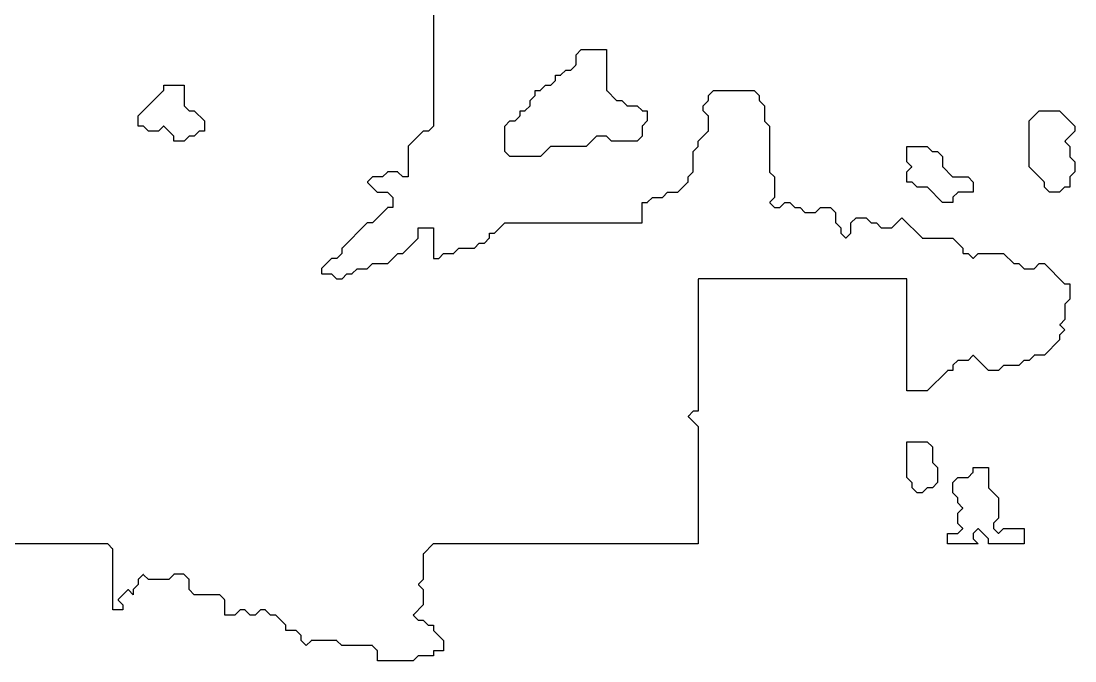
# Model space of a CAD drawing. Header units: metres. Extents: x 0 to 799, y 1 to 1100.
# Drawn here: x 450 to 657, y 702 to 827.6 of the extents above; entities that cross this region are included whole.
import ezdxf

# ---------------------------------------------------------------- set-up
doc = ezdxf.new("R2010")
doc.units = ezdxf.units.M
doc.layers.add('forest', color=7, linetype='Continuous')
doc.layers.add('forestfragmentation', color=7, linetype='Continuous')

msp = doc.modelspace()

# ---------------------------------------------------------------- linework, layer by layer
at = {"layer": 'forest', "color": 194}
for points in [[(531, 829.9), (531, 807), (531, 807), (531, 807), (530, 806), (530, 806), (530, 806), (529.04, 806), (529.03, 806), (529.02, 806), (529.01, 806), (529, 805.99), (528.99, 805.99), (528.99, 805.98), (528.98, 805.98), (528.97, 805.97), (526.03, 803.03), (526.02, 803.02), (526.02, 803.01), (526.01, 803.01), (526.01, 803), (526, 802.99), (526, 802.98), (526, 802.97), (526, 802.96), (526, 797), (526, 797), (526, 797), (525, 797), (525, 797), (525, 797), (524.03, 797.97), (524.02, 797.98), (524.01, 797.98), (524.01, 797.99), (524, 797.99), (523.99, 798), (523.98, 798), (523.97, 798), (523.96, 798), (522.04, 798), (522.03, 798), (522.02, 798), (522.01, 798), (522, 797.99), (521.99, 797.99), (521.99, 797.98), (521.98, 797.98), (521.97, 797.97), (521, 797), (521, 797), (521, 797), (519.04, 797), (519.03, 797), (519.02, 797), (519.01, 797), (519, 796.99), (518.99, 796.99), (518.99, 796.98), (518.98, 796.98), (518.97, 796.97), (518.07, 796.07), (518.06, 796.06), (518.06, 796.06), (518.05, 796.05), (518.05, 796.04), (518.05, 796.03), (518.04, 796.02), (518.04, 796.01), (518.04, 796), (518.04, 795.99), (518.04, 795.98), (518.05, 795.97), (518.05, 795.96), (518.05, 795.95), (518.06, 795.94), (518.06, 795.94), (518.07, 795.93), (519.97, 794.03), (519.98, 794.02), (519.99, 794.02), (519.99, 794.01), (520, 794.01), (520.01, 794), (520.02, 794), (520.03, 794), (520.04, 794), (522, 794), (522, 794), (522, 794), (523, 793), (523, 793), (523, 793), (523, 791), (523, 791), (523, 791), (522.04, 791), (522.03, 791), (522.02, 791), (522.01, 791), (522, 790.99), (521.99, 790.99), (521.99, 790.98), (521.98, 790.98), (521.97, 790.97), (519, 788), (519, 788), (519, 788), (518.04, 788), (518.03, 788), (518.02, 788), (518.01, 788), (518, 787.99), (517.99, 787.99), (517.99, 787.98), (517.98, 787.98), (517.97, 787.97), (513.03, 783.03), (513.02, 783.02), (513.02, 783.01), (513.01, 783.01), (513.01, 783), (513, 782.99), (513, 782.98), (513, 782.97), (513, 782.96), (513, 782), (513, 782), (513, 782), (512, 781), (512, 781), (512, 781), (511.04, 781), (511.03, 781), (511.02, 781), (511.01, 781), (511, 780.99), (510.99, 780.99), (510.99, 780.98), (510.98, 780.98), (510.97, 780.97), (509.03, 779.03), (509.02, 779.02), (509.02, 779.01), (509.01, 779.01), (509.01, 779), (509, 778.99), (509, 778.98), (509, 778.97), (509, 778.96), (509, 778.1), (509, 778.09), (509, 778.08), (509, 778.07), (509.01, 778.06), (509.01, 778.05), (509.02, 778.04), (509.02, 778.04), (509.03, 778.03), (509.04, 778.02), (509.04, 778.02), (509.05, 778.01), (509.06, 778.01), (509.07, 778), (509.08, 778), (509.09, 778), (509.1, 778), (511, 778), (511, 778), (511, 778), (511.97, 777.03), (511.98, 777.02), (511.99, 777.02), (511.99, 777.01), (512, 777.01), (512.01, 777), (512.02, 777), (512.03, 777), (512.04, 777), (512.96, 777), (512.97, 777), (512.98, 777), (512.99, 777), (513, 777.01), (513.01, 777.01), (513.01, 777.02), (513.02, 777.02), (513.03, 777.03), (514, 778), (514, 778), (514, 778), (514.96, 778), (514.97, 778), (514.98, 778), (514.99, 778), (515, 778.01), (515.01, 778.01), (515.01, 778.02), (515.02, 778.02), (515.03, 778.03), (516, 779), (516, 779), (516, 779), (517.96, 779), (517.97, 779), (517.98, 779), (517.99, 779), (518, 779.01), (518.01, 779.01), (518.01, 779.02), (518.02, 779.02), (518.03, 779.03), (519, 780), (519, 780), (519, 780), (521.96, 780), (521.97, 780), (521.98, 780), (521.99, 780), (522, 780.01), (522.01, 780.01), (522.01, 780.02), (522.02, 780.02), (522.03, 780.03), (524, 782), (524, 782), (524, 782), (524.96, 782), (524.97, 782), (524.98, 782), (524.99, 782), (525, 782.01), (525.01, 782.01), (525.01, 782.02), (525.02, 782.02), (525.03, 782.03), (527.97, 784.97), (527.98, 784.98), (527.98, 784.99), (527.99, 784.99), (527.99, 785), (528, 785.01), (528, 785.02), (528, 785.03), (528, 785.04), (528, 787), (528, 787), (528, 787), (531, 787), (531, 787), (531, 787), (531, 781.1), (531, 781.09), (531, 781.08), (531, 781.07), (531.01, 781.06), (531.01, 781.05), (531.02, 781.04), (531.02, 781.04), (531.03, 781.03), (531.04, 781.02), (531.04, 781.02), (531.05, 781.01), (531.06, 781.01), (531.07, 781), (531.08, 781), (531.09, 781), (531.1, 781), (531.96, 781), (531.97, 781), (531.98, 781), (531.99, 781), (532, 781.01), (532.01, 781.01), (532.01, 781.02), (532.02, 781.02), (532.03, 781.03), (533, 782), (533, 782), (533, 782), (534.96, 782), (534.97, 782), (534.98, 782), (534.99, 782), (535, 782.01), (535.01, 782.01), (535.01, 782.02), (535.02, 782.02), (535.03, 782.03), (536, 783), (536, 783), (536, 783), (538.96, 783), (538.97, 783), (538.98, 783), (538.99, 783), (539, 783.01), (539.01, 783.01), (539.01, 783.02), (539.02, 783.02), (539.03, 783.03), (540, 784), (540, 784), (540, 784), (540.96, 784), (540.97, 784), (540.98, 784), (540.99, 784), (541, 784.01), (541.01, 784.01), (541.01, 784.02), (541.02, 784.02), (541.03, 784.03), (541.97, 784.97), (541.98, 784.98), (541.98, 784.99), (541.99, 784.99), (541.99, 785), (542, 785.01), (542, 785.02), (542, 785.03), (542, 785.04), (542, 786), (542, 786), (542, 786), (542.96, 786), (542.97, 786), (542.98, 786), (542.99, 786), (543, 786.01), (543.01, 786.01), (543.01, 786.02), (543.02, 786.02), (543.03, 786.03), (545, 788), (545, 788), (545, 788), (571.9, 788), (571.91, 788), (571.92, 788), (571.93, 788), (571.94, 788.01), (571.95, 788.01), (571.96, 788.02), (571.96, 788.02), (571.97, 788.03), (571.98, 788.04), (571.98, 788.04), (571.99, 788.05), (571.99, 788.06), (572, 788.07), (572, 788.08), (572, 788.09), (572, 788.1), (572, 792), (572, 792), (572, 792), (572.96, 792), (572.97, 792), (572.98, 792), (572.99, 792), (573, 792.01), (573.01, 792.01), (573.01, 792.02), (573.02, 792.02), (573.03, 792.03), (574, 793), (574, 793), (574, 793), (575.96, 793), (575.97, 793), (575.98, 793), (575.99, 793), (576, 793.01), (576.01, 793.01), (576.01, 793.02), (576.02, 793.02), (576.03, 793.03), (577, 794), (577, 794), (577, 794), (578.96, 794), (578.97, 794), (578.98, 794), (578.99, 794), (579, 794.01), (579.01, 794.01), (579.01, 794.02), (579.02, 794.02), (579.03, 794.03), (580.97, 795.97), (580.98, 795.98), (580.98, 795.99), (580.99, 795.99), (580.99, 796), (581, 796.01), (581, 796.02), (581, 796.03), (581, 796.04), (581, 797), (581, 797), (581, 797), (581.97, 797.97), (581.98, 797.98), (581.98, 797.99), (581.99, 797.99), (581.99, 798), (582, 798.01), (582, 798.02), (582, 798.03), (582, 798.04), (582, 802), (582, 802), (582, 802), (582.97, 802.97), (582.98, 802.98), (582.98, 802.99), (582.99, 802.99), (582.99, 803), (583, 803.01), (583, 803.02), (583, 803.03), (583, 803.04), (583, 804), (583, 804), (583, 804), (584.97, 805.97), (584.98, 805.98), (584.98, 805.99), (584.99, 805.99), (584.99, 806), (585, 806.01), (585, 806.02), (585, 806.03), (585, 806.04), (585, 808.96), (585, 808.97), (585, 808.98), (585, 808.99), (584.99, 809), (584.99, 809.01), (584.98, 809.01), (584.98, 809.02), (584.97, 809.03), (584, 810), (584, 810), (584, 810), (584, 811), (584, 811), (584, 811), (584.97, 811.97), (584.98, 811.98), (584.98, 811.99), (584.99, 811.99), (584.99, 812), (585, 812.01), (585, 812.02), (585, 812.03), (585, 812.04), (585, 813), (585, 813), (585, 813), (586, 814), (586, 814), (586, 814), (594, 814), (594, 814), (594, 814), (595, 813), (595, 813), (595, 813), (595, 812.04), (595, 812.03), (595, 812.02), (595, 812.01), (595.01, 812), (595.01, 811.99), (595.02, 811.99), (595.02, 811.98), (595.03, 811.97), (596, 811), (596, 811), (596, 811), (596, 808.04), (596, 808.03), (596, 808.02), (596, 808.01), (596.01, 808), (596.01, 807.99), (596.02, 807.99), (596.02, 807.98), (596.03, 807.97), (597, 807), (597, 807), (597, 807), (597, 798.04), (597, 798.03), (597, 798.02), (597, 798.01), (597.01, 798), (597.01, 797.99), (597.02, 797.99), (597.02, 797.98), (597.03, 797.97), (598, 797), (598, 797), (598, 797), (598, 793), (598, 793), (598, 793), (597.07, 792.07), (597.06, 792.06), (597.06, 792.06), (597.05, 792.05), (597.05, 792.04), (597.05, 792.03), (597.04, 792.02), (597.04, 792.01), (597.04, 792), (597.04, 791.99), (597.04, 791.98), (597.05, 791.97), (597.05, 791.96), (597.05, 791.95), (597.06, 791.94), (597.06, 791.94), (597.07, 791.93), (597.97, 791.03), (597.98, 791.02), (597.99, 791.02), (597.99, 791.01), (598, 791.01), (598.01, 791), (598.02, 791), (598.03, 791), (598.04, 791), (598.96, 791), (598.97, 791), (598.98, 791), (598.99, 791), (599, 791.01), (599.01, 791.01), (599.01, 791.02), (599.02, 791.02), (599.03, 791.03), (600, 792), (600, 792), (600, 792), (601, 792), (601, 792), (601, 792), (601.97, 791.03), (601.98, 791.02), (601.99, 791.02), (601.99, 791.01), (602, 791.01), (602.01, 791), (602.02, 791), (602.03, 791), (602.04, 791), (603, 791), (603, 791), (603, 791), (603.97, 790.03), (603.98, 790.02), (603.99, 790.02), (603.99, 790.01), (604, 790.01), (604.01, 790), (604.02, 790), (604.03, 790), (604.04, 790), (605.96, 790), (605.97, 790), (605.98, 790), (605.99, 790), (606, 790.01), (606.01, 790.01), (606.01, 790.02), (606.02, 790.02), (606.03, 790.03), (607, 791), (607, 791), (607, 791), (609, 791), (609, 791), (609, 791), (610, 790), (610, 790), (610, 790), (610, 788.04), (610, 788.03), (610, 788.02), (610, 788.01), (610.01, 788), (610.01, 787.99), (610.02, 787.99), (610.02, 787.98), (610.03, 787.97), (611, 787), (611, 787), (611, 787), (611, 786.04), (611, 786.03), (611, 786.02), (611, 786.01), (611.01, 786), (611.01, 785.99), (611.02, 785.99), (611.02, 785.98), (611.03, 785.97), (611.93, 785.07), (611.94, 785.06), (611.94, 785.06), (611.95, 785.05), (611.96, 785.05), (611.97, 785.05), (611.98, 785.04), (611.99, 785.04), (612, 785.04), (612.01, 785.04), (612.02, 785.04), (612.03, 785.05), (612.04, 785.05), (612.05, 785.05), (612.06, 785.06), (612.06, 785.06), (612.07, 785.07), (612.97, 785.97), (612.98, 785.98), (612.98, 785.99), (612.99, 785.99), (612.99, 786), (613, 786.01), (613, 786.02), (613, 786.03), (613, 786.04), (613, 788), (613, 788), (613, 788), (614, 789), (614, 789), (614, 789), (616, 789), (616, 789), (616, 789), (616.97, 788.03), (616.98, 788.02), (616.99, 788.02), (616.99, 788.01), (617, 788.01), (617.01, 788), (617.02, 788), (617.03, 788), (617.04, 788), (618, 788), (618, 788), (618, 788), (618.97, 787.03), (618.98, 787.02), (618.99, 787.02), (618.99, 787.01), (619, 787.01), (619.01, 787), (619.02, 787), (619.03, 787), (619.04, 787), (620.96, 787), (620.97, 787), (620.98, 787), (620.99, 787), (621, 787.01), (621.01, 787.01), (621.01, 787.02), (621.02, 787.02), (621.03, 787.03), (623, 789), (623, 789), (623, 789), (626.97, 785.03), (626.98, 785.02), (626.99, 785.02), (626.99, 785.01), (627, 785.01), (627.01, 785), (627.02, 785), (627.03, 785), (627.04, 785), (633, 785), (633, 785), (633, 785), (635, 783), (635, 783), (635, 783), (635, 782.1), (635, 782.09), (635, 782.08), (635, 782.07), (635.01, 782.06), (635.01, 782.05), (635.02, 782.04), (635.02, 782.04), (635.03, 782.03), (635.04, 782.02), (635.04, 782.02), (635.05, 782.01), (635.06, 782.01), (635.07, 782), (635.08, 782), (635.09, 782), (635.1, 782), (636, 782), (636, 782), (636, 782), (636.93, 781.07), (636.94, 781.06), (636.94, 781.06), (636.95, 781.05), (636.96, 781.05), (636.97, 781.05), (636.98, 781.04), (636.99, 781.04), (637, 781.04), (637.01, 781.04), (637.02, 781.04), (637.03, 781.05), (637.04, 781.05), (637.05, 781.05), (637.06, 781.06), (637.06, 781.06), (637.07, 781.07), (638, 782), (638, 782), (638, 782), (643, 782), (643, 782), (643, 782), (644.97, 780.03), (644.98, 780.02), (644.99, 780.02), (644.99, 780.01), (645, 780.01), (645.01, 780), (645.02, 780), (645.03, 780), (645.04, 780), (646, 780), (646, 780), (646, 780), (646.97, 779.03), (646.98, 779.02), (646.99, 779.02), (646.99, 779.01), (647, 779.01), (647.01, 779), (647.02, 779), (647.03, 779), (647.04, 779), (648.96, 779), (648.97, 779), (648.98, 779), (648.99, 779), (649, 779.01), (649.01, 779.01), (649.01, 779.02), (649.02, 779.02), (649.03, 779.03), (650, 780), (650, 780), (650, 780), (651, 780), (651, 780), (651, 780), (654.97, 776.03), (654.98, 776.02), (654.99, 776.02), (654.99, 776.01), (655, 776.01), (655.01, 776), (655.02, 776), (655.03, 776), (655.04, 776), (656, 776), (656, 776), (656, 776), (656, 773), (656, 773), (656, 773), (655.03, 772.03), (655.02, 772.02), (655.02, 772.01), (655.01, 772.01), (655.01, 772), (655, 771.99), (655, 771.98), (655, 771.97), (655, 771.96), (655, 769), (655, 769), (655, 769), (654.07, 768.07), (654.06, 768.06), (654.06, 768.06), (654.05, 768.05), (654.05, 768.04), (654.05, 768.03), (654.04, 768.02), (654.04, 768.01), (654.04, 768), (654.04, 767.99), (654.04, 767.98), (654.05, 767.97), (654.05, 767.96), (654.05, 767.95), (654.06, 767.94), (654.06, 767.94), (654.07, 767.93), (655, 767), (655, 767), (655, 767), (654.03, 766.03), (654.02, 766.02), (654.02, 766.01), (654.01, 766.01), (654.01, 766), (654, 765.99), (654, 765.98), (654, 765.97), (654, 765.96), (654, 765), (654, 765), (654, 765), (651, 762), (651, 762), (651, 762), (649.04, 762), (649.03, 762), (649.02, 762), (649.01, 762), (649, 761.99), (648.99, 761.99), (648.99, 761.98), (648.98, 761.98), (648.97, 761.97), (648, 761), (648, 761), (648, 761), (647.04, 761), (647.03, 761), (647.02, 761), (647.01, 761), (647, 760.99), (646.99, 760.99), (646.99, 760.98), (646.98, 760.98), (646.97, 760.97), (646, 760), (646, 760), (646, 760), (643.04, 760), (643.03, 760), (643.02, 760), (643.01, 760), (643, 759.99), (642.99, 759.99), (642.99, 759.98), (642.98, 759.98), (642.97, 759.97), (642, 759), (642, 759), (642, 759), (640, 759), (640, 759), (640, 759), (637.07, 761.93), (637.06, 761.94), (637.06, 761.94), (637.05, 761.95), (637.04, 761.95), (637.03, 761.95), (637.02, 761.96), (637.01, 761.96), (637, 761.96), (636.99, 761.96), (636.98, 761.96), (636.97, 761.95), (636.96, 761.95), (636.95, 761.95), (636.94, 761.94), (636.94, 761.94), (636.93, 761.93), (636, 761), (636, 761), (636, 761), (634.04, 761), (634.03, 761), (634.02, 761), (634.01, 761), (634, 760.99), (633.99, 760.99), (633.99, 760.98), (633.98, 760.98), (633.97, 760.97), (633.03, 760.03), (633.02, 760.02), (633.02, 760.01), (633.01, 760.01), (633.01, 760), (633, 759.99), (633, 759.98), (633, 759.97), (633, 759.96), (633, 759), (633, 759), (633, 759), (632.04, 759), (632.03, 759), (632.02, 759), (632.01, 759), (632, 758.99), (631.99, 758.99), (631.99, 758.98), (631.98, 758.98), (631.97, 758.97), (628, 755), (628, 755), (628, 755), (624, 755), (624, 755), (624, 755), (624, 776.9), (624, 776.91), (624, 776.92), (624, 776.93), (623.99, 776.94), (623.99, 776.95), (623.98, 776.96), (623.98, 776.96), (623.97, 776.97), (623.96, 776.98), (623.96, 776.98), (623.95, 776.99), (623.94, 776.99), (623.93, 777), (623.92, 777), (623.91, 777), (623.9, 777), (583.1, 777), (583.09, 777), (583.08, 777), (583.07, 777), (583.06, 776.99), (583.05, 776.99), (583.04, 776.98), (583.04, 776.98), (583.03, 776.97), (583.02, 776.96), (583.02, 776.96), (583.01, 776.95), (583.01, 776.94), (583, 776.93), (583, 776.92), (583, 776.91), (583, 776.9), (583, 751), (583, 751), (583, 751), (582.04, 751), (582.03, 751), (582.02, 751), (582.01, 751), (582, 750.99), (581.99, 750.99), (581.99, 750.98), (581.98, 750.98), (581.97, 750.97), (581.07, 750.07), (581.06, 750.06), (581.06, 750.06), (581.05, 750.05), (581.05, 750.04), (581.05, 750.03), (581.04, 750.02), (581.04, 750.01), (581.04, 750), (581.04, 749.99), (581.04, 749.98), (581.05, 749.97), (581.05, 749.96), (581.05, 749.95), (581.06, 749.94), (581.06, 749.94), (581.07, 749.93), (583, 748), (583, 748), (583, 748), (583, 725), (583, 725), (583, 725), (531.04, 725), (531.03, 725), (531.02, 725), (531.01, 725), (531, 724.99), (530.99, 724.99), (530.99, 724.98), (530.98, 724.98), (530.97, 724.97), (529.03, 723.03), (529.02, 723.02), (529.02, 723.01), (529.01, 723.01), (529.01, 723), (529, 722.99), (529, 722.98), (529, 722.97), (529, 722.96), (529, 718), (529, 718), (529, 718), (528.07, 717.07), (528.06, 717.06), (528.06, 717.06), (528.05, 717.05), (528.05, 717.04), (528.05, 717.03), (528.04, 717.02), (528.04, 717.01), (528.04, 717), (528.04, 716.99), (528.04, 716.98), (528.05, 716.97), (528.05, 716.96), (528.05, 716.95), (528.06, 716.94), (528.06, 716.94), (528.07, 716.93), (529, 716), (529, 716), (529, 716), (529, 713), (529, 713), (529, 713), (527.07, 711.07), (527.06, 711.06), (527.06, 711.06), (527.05, 711.05), (527.05, 711.04), (527.05, 711.03), (527.04, 711.02), (527.04, 711.01), (527.04, 711), (527.04, 710.99), (527.04, 710.98), (527.05, 710.97), (527.05, 710.96), (527.05, 710.95), (527.06, 710.94), (527.06, 710.94), (527.07, 710.93), (527.97, 710.03), (527.98, 710.02), (527.99, 710.02), (527.99, 710.01), (528, 710.01), (528.01, 710), (528.02, 710), (528.03, 710), (528.04, 710), (529, 710), (529, 710), (529, 710), (529.97, 709.03), (529.98, 709.02), (529.99, 709.02), (529.99, 709.01), (530, 709.01), (530.01, 709), (530.02, 709), (530.03, 709), (530.04, 709), (531, 709), (531, 709), (531, 709), (531, 708.04), (531, 708.03), (531, 708.02), (531, 708.01), (531.01, 708), (531.01, 707.99), (531.02, 707.99), (531.02, 707.98), (531.03, 707.97), (533, 706), (533, 706), (533, 706), (533, 704), (533, 704), (533, 704), (531.1, 704), (531.09, 704), (531.08, 704), (531.07, 704), (531.06, 703.99), (531.05, 703.99), (531.04, 703.98), (531.04, 703.98), (531.03, 703.97), (531.02, 703.96), (531.02, 703.96), (531.01, 703.95), (531.01, 703.94), (531, 703.93), (531, 703.92), (531, 703.91), (531, 703.9), (531, 703), (531, 703), (531, 703), (528.04, 703), (528.03, 703), (528.02, 703), (528.01, 703), (528, 702.99), (527.99, 702.99), (527.99, 702.98), (527.98, 702.98), (527.97, 702.97), (527, 702), (527, 702), (527, 702), (520, 702), (520, 702), (520, 702), (520, 703.96), (520, 703.97), (520, 703.98), (520, 703.99), (519.99, 704), (519.99, 704.01), (519.98, 704.01), (519.98, 704.02), (519.97, 704.03), (519.03, 704.97), (519.02, 704.98), (519.01, 704.98), (519.01, 704.99), (519, 704.99), (518.99, 705), (518.98, 705), (518.97, 705), (518.96, 705), (513, 705), (513, 705), (513, 705), (512.03, 705.97), (512.02, 705.98), (512.01, 705.98), (512.01, 705.99), (512, 705.99), (511.99, 706), (511.98, 706), (511.97, 706), (511.96, 706), (507.04, 706), (507.03, 706), (507.02, 706), (507.01, 706), (507, 705.99), (506.99, 705.99), (506.99, 705.98), (506.98, 705.98), (506.97, 705.97), (506, 705), (506, 705), (506, 705), (505, 706), (505, 706), (505, 706), (505, 706.96), (505, 706.97), (505, 706.98), (505, 706.99), (504.99, 707), (504.99, 707.01), (504.98, 707.01), (504.98, 707.02), (504.97, 707.03), (504.03, 707.97), (504.02, 707.98), (504.01, 707.98), (504.01, 707.99), (504, 707.99), (503.99, 708), (503.98, 708), (503.97, 708), (503.96, 708), (502, 708), (502, 708), (502, 708), (502, 708.96), (502, 708.97), (502, 708.98), (502, 708.99), (501.99, 709), (501.99, 709.01), (501.98, 709.01), (501.98, 709.02), (501.97, 709.03), (500.03, 710.97), (500.02, 710.98), (500.01, 710.98), (500.01, 710.99), (500, 710.99), (499.99, 711), (499.98, 711), (499.97, 711), (499.96, 711), (499, 711), (499, 711), (499, 711), (498.03, 711.97), (498.02, 711.98), (498.01, 711.98), (498.01, 711.99), (498, 711.99), (497.99, 712), (497.98, 712), (497.97, 712), (497.96, 712), (497.04, 712), (497.03, 712), (497.02, 712), (497.01, 712), (497, 711.99), (496.99, 711.99), (496.99, 711.98), (496.98, 711.98), (496.97, 711.97), (496, 711), (496, 711), (496, 711), (495, 711), (495, 711), (495, 711), (494.03, 711.97), (494.02, 711.98), (494.01, 711.98), (494.01, 711.99), (494, 711.99), (493.99, 712), (493.98, 712), (493.97, 712), (493.96, 712), (493.04, 712), (493.03, 712), (493.02, 712), (493.01, 712), (493, 711.99), (492.99, 711.99), (492.99, 711.98), (492.98, 711.98), (492.97, 711.97), (492, 711), (492, 711), (492, 711), (490, 711), (490, 711), (490, 711), (490, 713.96), (490, 713.97), (490, 713.98), (490, 713.99), (489.99, 714), (489.99, 714.01), (489.98, 714.01), (489.98, 714.02), (489.97, 714.03), (489.03, 714.97), (489.02, 714.98), (489.01, 714.98), (489.01, 714.99), (489, 714.99), (488.99, 715), (488.98, 715), (488.97, 715), (488.96, 715), (484, 715), (484, 715), (484, 715), (483, 716), (483, 716), (483, 716), (483, 717.96), (483, 717.97), (483, 717.98), (483, 717.99), (482.99, 718), (482.99, 718.01), (482.98, 718.01), (482.98, 718.02), (482.97, 718.03), (482.03, 718.97), (482.02, 718.98), (482.01, 718.98), (482.01, 718.99), (482, 718.99), (481.99, 719), (481.98, 719), (481.97, 719), (481.96, 719), (480.04, 719), (480.03, 719), (480.02, 719), (480.01, 719), (480, 718.99), (479.99, 718.99), (479.99, 718.98), (479.98, 718.98), (479.97, 718.97), (479, 718), (479, 718), (479, 718), (475, 718), (475, 718), (475, 718), (474.07, 718.93), (474.06, 718.94), (474.06, 718.94), (474.05, 718.95), (474.04, 718.95), (474.03, 718.95), (474.02, 718.96), (474.01, 718.96), (474, 718.96), (473.99, 718.96), (473.98, 718.96), (473.97, 718.95), (473.96, 718.95), (473.95, 718.95), (473.94, 718.94), (473.94, 718.94), (473.93, 718.93), (473.03, 718.03), (473.02, 718.02), (473.02, 718.01), (473.01, 718.01), (473.01, 718), (473, 717.99), (473, 717.98), (473, 717.97), (473, 717.96), (473, 717), (473, 717), (473, 717), (472.03, 716.03), (472.02, 716.02), (472.02, 716.01), (472.01, 716.01), (472.01, 716), (472, 715.99), (472, 715.98), (472, 715.97), (472, 715.96), (472, 715), (472, 715), (472, 715), (471.07, 715.93), (471.06, 715.94), (471.06, 715.94), (471.05, 715.95), (471.04, 715.95), (471.03, 715.95), (471.02, 715.96), (471.01, 715.96), (471, 715.96), (470.99, 715.96), (470.98, 715.96), (470.97, 715.95), (470.96, 715.95), (470.95, 715.95), (470.94, 715.94), (470.94, 715.94), (470.93, 715.93), (469.07, 714.07), (469.06, 714.06), (469.06, 714.06), (469.05, 714.05), (469.05, 714.04), (469.05, 714.03), (469.04, 714.02), (469.04, 714.01), (469.04, 714), (469.04, 713.99), (469.04, 713.98), (469.05, 713.97), (469.05, 713.96), (469.05, 713.95), (469.06, 713.94), (469.06, 713.94), (469.07, 713.93), (470, 713), (470, 713), (470, 713), (470, 712), (470, 712), (470, 712), (468, 712), (468, 712), (468, 712), (468, 723.96), (468, 723.97), (468, 723.98), (468, 723.99), (467.99, 724), (467.99, 724.01), (467.98, 724.01), (467.98, 724.02), (467.97, 724.03), (467.03, 724.97), (467.02, 724.98), (467.01, 724.98), (467.01, 724.99), (467, 724.99), (466.99, 725), (466.98, 725), (466.97, 725), (466.96, 725), (427.1, 725)], [(545, 802), (545, 802), (545, 807), (545, 807), (545, 807), (546, 808), (546, 808), (546, 808), (546.96, 808), (546.97, 808), (546.98, 808), (546.99, 808), (547, 808.01), (547.01, 808.01), (547.01, 808.02), (547.02, 808.02), (547.03, 808.03), (547.97, 808.97), (547.98, 808.98), (547.98, 808.99), (547.99, 808.99), (547.99, 809), (548, 809.01), (548, 809.02), (548, 809.03), (548, 809.04), (548, 810), (548, 810), (548, 810), (548.96, 810), (548.97, 810), (548.98, 810), (548.99, 810), (549, 810.01), (549.01, 810.01), (549.01, 810.02), (549.02, 810.02), (549.03, 810.03), (549.97, 810.97), (549.98, 810.98), (549.98, 810.99), (549.99, 810.99), (549.99, 811), (550, 811.01), (550, 811.02), (550, 811.03), (550, 811.04), (550, 812), (550, 812), (550, 812), (550.97, 812.97), (550.98, 812.98), (550.98, 812.99), (550.99, 812.99), (550.99, 813), (551, 813.01), (551, 813.02), (551, 813.03), (551, 813.04), (551, 814), (551, 814), (551, 814), (551.96, 814), (551.97, 814), (551.98, 814), (551.99, 814), (552, 814.01), (552.01, 814.01), (552.01, 814.02), (552.02, 814.02), (552.03, 814.03), (553, 815), (553, 815), (553, 815), (553.96, 815), (553.97, 815), (553.98, 815), (553.99, 815), (554, 815.01), (554.01, 815.01), (554.01, 815.02), (554.02, 815.02), (554.03, 815.03), (554.97, 815.97), (554.98, 815.98), (554.98, 815.99), (554.99, 815.99), (554.99, 816), (555, 816.01), (555, 816.02), (555, 816.03), (555, 816.04), (555, 817), (555, 817), (555, 817), (555.96, 817), (555.97, 817), (555.98, 817), (555.99, 817), (556, 817.01), (556.01, 817.01), (556.01, 817.02), (556.02, 817.02), (556.03, 817.03), (557, 818), (557, 818), (557, 818), (557.96, 818), (557.97, 818), (557.98, 818), (557.99, 818), (558, 818.01), (558.01, 818.01), (558.01, 818.02), (558.02, 818.02), (558.03, 818.03), (558.97, 818.97), (558.98, 818.98), (558.98, 818.99), (558.99, 818.99), (558.99, 819), (559, 819.01), (559, 819.02), (559, 819.03), (559, 819.04), (559, 821), (559, 821), (559, 821), (560, 822), (560, 822), (560, 822), (565, 822), (565, 822), (565, 822), (565, 814.04), (565, 814.03), (565, 814.02), (565, 814.01), (565.01, 814), (565.01, 813.99), (565.02, 813.99), (565.02, 813.98), (565.03, 813.97), (566.97, 812.03), (566.98, 812.02), (566.99, 812.02), (566.99, 812.01), (567, 812.01), (567.01, 812), (567.02, 812), (567.03, 812), (567.04, 812), (568, 812), (568, 812), (568, 812), (568.97, 811.03), (568.98, 811.02), (568.99, 811.02), (568.99, 811.01), (569, 811.01), (569.01, 811), (569.02, 811), (569.03, 811), (569.04, 811), (571, 811), (571, 811), (571, 811), (571.97, 810.03), (571.98, 810.02), (571.99, 810.02), (571.99, 810.01), (572, 810.01), (572.01, 810), (572.02, 810), (572.03, 810), (572.04, 810), (573, 810), (573, 810), (573, 810), (573, 808), (573, 808), (573, 808), (572.03, 807.03), (572.02, 807.02), (572.02, 807.01), (572.01, 807.01), (572.01, 807), (572, 806.99), (572, 806.98), (572, 806.97), (572, 806.96), (572, 805), (572, 805), (572, 805), (571, 804), (571, 804), (571, 804), (566, 804), (566, 804), (566, 804), (565.03, 804.97), (565.02, 804.98), (565.01, 804.98), (565.01, 804.99), (565, 804.99), (564.99, 805), (564.98, 805), (564.97, 805), (564.96, 805), (563.04, 805), (563.03, 805), (563.02, 805), (563.01, 805), (563, 804.99), (562.99, 804.99), (562.99, 804.98), (562.98, 804.98), (562.97, 804.97), (561, 803), (561, 803), (561, 803), (554.04, 803), (554.03, 803), (554.02, 803), (554.01, 803), (554, 802.99), (553.99, 802.99), (553.99, 802.98), (553.98, 802.98), (553.97, 802.97), (552, 801), (552, 801), (552, 801), (546, 801), (546, 801), (546, 801), (545, 802), (545, 802)], [(648, 799), (648, 799), (648, 808), (648, 808), (648, 808), (650, 810), (650, 810), (650, 810), (654, 810), (654, 810), (654, 810), (657, 807), (657, 807), (657, 807), (657, 806), (657, 806), (657, 806), (655.07, 804.07), (655.06, 804.06), (655.06, 804.06), (655.05, 804.05), (655.05, 804.04), (655.05, 804.03), (655.04, 804.02), (655.04, 804.01), (655.04, 804), (655.04, 803.99), (655.04, 803.98), (655.05, 803.97), (655.05, 803.96), (655.05, 803.95), (655.06, 803.94), (655.06, 803.94), (655.07, 803.93), (656, 803), (656, 803), (656, 803), (656, 801.04), (656, 801.03), (656, 801.02), (656, 801.01), (656.01, 801), (656.01, 800.99), (656.02, 800.99), (656.02, 800.98), (656.03, 800.97), (657, 800), (657, 800), (657, 800), (657, 798), (657, 798), (657, 798), (656.03, 797.03), (656.02, 797.02), (656.02, 797.01), (656.01, 797.01), (656.01, 797), (656, 796.99), (656, 796.98), (656, 796.97), (656, 796.96), (656, 795), (656, 795), (656, 795), (655.04, 795), (655.03, 795), (655.02, 795), (655.01, 795), (655, 794.99), (654.99, 794.99), (654.99, 794.98), (654.98, 794.98), (654.97, 794.97), (654, 794), (654, 794), (654, 794), (652, 794), (652, 794), (652, 794), (651, 795), (651, 795), (651, 795), (651, 795.96), (651, 795.97), (651, 795.98), (651, 795.99), (650.99, 796), (650.99, 796.01), (650.98, 796.01), (650.98, 796.02), (650.97, 796.03), (648, 799), (648, 799)], [(624, 803), (624, 803), (628, 803), (628, 803), (628, 803), (628.97, 802.03), (628.98, 802.02), (628.99, 802.02), (628.99, 802.01), (629, 802.01), (629.01, 802), (629.02, 802), (629.03, 802), (629.04, 802), (630, 802), (630, 802), (630, 802), (631, 801), (631, 801), (631, 801), (631, 799.04), (631, 799.03), (631, 799.02), (631, 799.01), (631.01, 799), (631.01, 798.99), (631.02, 798.99), (631.02, 798.98), (631.03, 798.97), (632.97, 797.03), (632.98, 797.02), (632.99, 797.02), (632.99, 797.01), (633, 797.01), (633.01, 797), (633.02, 797), (633.03, 797), (633.04, 797), (636, 797), (636, 797), (636, 797), (637, 796), (637, 796), (637, 796), (637, 794), (637, 794), (637, 794), (634.04, 794), (634.03, 794), (634.02, 794), (634.01, 794), (634, 793.99), (633.99, 793.99), (633.99, 793.98), (633.98, 793.98), (633.97, 793.97), (633.03, 793.03), (633.02, 793.02), (633.02, 793.01), (633.01, 793.01), (633.01, 793), (633, 792.99), (633, 792.98), (633, 792.97), (633, 792.96), (633, 792), (633, 792), (633, 792), (631, 792), (631, 792), (631, 792), (628.03, 794.97), (628.02, 794.98), (628.01, 794.98), (628.01, 794.99), (628, 794.99), (627.99, 795), (627.98, 795), (627.97, 795), (627.96, 795), (626, 795), (626, 795), (626, 795), (625.03, 795.97), (625.02, 795.98), (625.01, 795.98), (625.01, 795.99), (625, 795.99), (624.99, 796), (624.98, 796), (624.97, 796), (624.96, 796), (624, 796), (624, 796), (624, 796), (624, 798), (624, 798), (624, 798), (624.93, 798.93), (624.94, 798.94), (624.94, 798.94), (624.95, 798.95), (624.95, 798.96), (624.95, 798.97), (624.96, 798.98), (624.96, 798.99), (624.96, 799), (624.96, 799.01), (624.96, 799.02), (624.95, 799.03), (624.95, 799.04), (624.95, 799.05), (624.94, 799.06), (624.94, 799.06), (624.93, 799.07), (624, 800), (624, 800), (624, 800), (624, 803), (624, 803)], [(624, 745), (624, 745), (628, 745), (628, 745), (628, 745), (629, 744), (629, 744), (629, 744), (629, 741.04), (629, 741.03), (629, 741.02), (629, 741.01), (629.01, 741), (629.01, 740.99), (629.02, 740.99), (629.02, 740.98), (629.03, 740.97), (630, 740), (630, 740), (630, 740), (630, 737), (630, 737), (630, 737), (629, 736), (629, 736), (629, 736), (628.04, 736), (628.03, 736), (628.02, 736), (628.01, 736), (628, 735.99), (627.99, 735.99), (627.99, 735.98), (627.98, 735.98), (627.97, 735.97), (627, 735), (627, 735), (627, 735), (626, 735), (626, 735), (626, 735), (625, 736), (625, 736), (625, 736), (625, 736.96), (625, 736.97), (625, 736.98), (625, 736.99), (624.99, 737), (624.99, 737.01), (624.98, 737.01), (624.98, 737.02), (624.97, 737.03), (624, 738), (624, 738), (624, 738), (624, 745), (624, 745)], [(632, 725), (632, 725), (632, 727), (632, 727), (632, 727), (633.96, 727), (633.97, 727), (633.98, 727), (633.99, 727), (634, 727.01), (634.01, 727.01), (634.01, 727.02), (634.02, 727.02), (634.03, 727.03), (634.93, 727.93), (634.94, 727.94), (634.94, 727.94), (634.95, 727.95), (634.95, 727.96), (634.95, 727.97), (634.96, 727.98), (634.96, 727.99), (634.96, 728), (634.96, 728.01), (634.96, 728.02), (634.95, 728.03), (634.95, 728.04), (634.95, 728.05), (634.94, 728.06), (634.94, 728.06), (634.93, 728.07), (634, 729), (634, 729), (634, 729), (634, 731), (634, 731), (634, 731), (634.93, 731.93), (634.94, 731.94), (634.94, 731.94), (634.95, 731.95), (634.95, 731.96), (634.95, 731.97), (634.96, 731.98), (634.96, 731.99), (634.96, 732), (634.96, 732.01), (634.96, 732.02), (634.95, 732.03), (634.95, 732.04), (634.95, 732.05), (634.94, 732.06), (634.94, 732.06), (634.93, 732.07), (634, 733), (634, 733), (634, 733), (634, 733.96), (634, 733.97), (634, 733.98), (634, 733.99), (633.99, 734), (633.99, 734.01), (633.98, 734.01), (633.98, 734.02), (633.97, 734.03), (633, 735), (633, 735), (633, 735), (633, 737), (633, 737), (633, 737), (634, 738), (634, 738), (634, 738), (635.96, 738), (635.97, 738), (635.98, 738), (635.99, 738), (636, 738.01), (636.01, 738.01), (636.01, 738.02), (636.02, 738.02), (636.03, 738.03), (636.97, 738.97), (636.98, 738.98), (636.98, 738.99), (636.99, 738.99), (636.99, 739), (637, 739.01), (637, 739.02), (637, 739.03), (637, 739.04), (637, 740), (637, 740), (637, 740), (640, 740), (640, 740), (640, 740), (640, 736.04), (640, 736.03), (640, 736.02), (640, 736.01), (640.01, 736), (640.01, 735.99), (640.02, 735.99), (640.02, 735.98), (640.03, 735.97), (642, 734), (642, 734), (642, 734), (642, 730), (642, 730), (642, 730), (641.03, 729.03), (641.02, 729.02), (641.02, 729.01), (641.01, 729.01), (641.01, 729), (641, 728.99), (641, 728.98), (641, 728.97), (641, 728.96), (641, 728.04), (641, 728.03), (641, 728.02), (641, 728.01), (641.01, 728), (641.01, 727.99), (641.02, 727.99), (641.02, 727.98), (641.03, 727.97), (641.93, 727.07), (641.94, 727.06), (641.94, 727.06), (641.95, 727.05), (641.96, 727.05), (641.97, 727.05), (641.98, 727.04), (641.99, 727.04), (642, 727.04), (642.01, 727.04), (642.02, 727.04), (642.03, 727.05), (642.04, 727.05), (642.05, 727.05), (642.06, 727.06), (642.06, 727.06), (642.07, 727.07), (643, 728), (643, 728), (643, 728), (647, 728), (647, 728), (647, 728), (647, 725), (647, 725), (647, 725), (640, 725), (640, 725), (640, 725), (640, 725.96), (640, 725.97), (640, 725.98), (640, 725.99), (639.99, 726), (639.99, 726.01), (639.98, 726.01), (639.98, 726.02), (639.97, 726.03), (638.07, 727.93), (638.06, 727.94), (638.06, 727.94), (638.05, 727.95), (638.04, 727.95), (638.03, 727.95), (638.02, 727.96), (638.01, 727.96), (638, 727.96), (637.99, 727.96), (637.98, 727.96), (637.97, 727.95), (637.96, 727.95), (637.95, 727.95), (637.94, 727.94), (637.94, 727.94), (637.93, 727.93), (637.03, 727.03), (637.02, 727.02), (637.02, 727.01), (637.01, 727.01), (637.01, 727), (637, 726.99), (637, 726.98), (637, 726.97), (637, 726.96), (637, 726.04), (637, 726.03), (637, 726.02), (637, 726.01), (637.01, 726), (637.01, 725.99), (637.02, 725.99), (637.02, 725.98), (637.03, 725.97), (638, 725), (638, 725), (638, 725), (632, 725), (632, 725)]]:
    msp.add_lwpolyline(points, dxfattribs=at)
at = {"layer": 'forestfragmentation', "color": 127}
msp.add_lwpolyline([(473, 807), (473, 807), (473, 809), (473, 809), (473, 809), (477.97, 813.97), (477.98, 813.98), (477.98, 813.99), (477.99, 813.99), (477.99, 814), (478, 814.01), (478, 814.02), (478, 814.03), (478, 814.04), (478, 815), (478, 815), (478, 815), (482, 815), (482, 815), (482, 815), (482, 811.04), (482, 811.03), (482, 811.02), (482, 811.01), (482.01, 811), (482.01, 810.99), (482.02, 810.99), (482.02, 810.98), (482.03, 810.97), (482.97, 810.03), (482.98, 810.02), (482.99, 810.02), (482.99, 810.01), (483, 810.01), (483.01, 810), (483.02, 810), (483.03, 810), (483.04, 810), (484, 810), (484, 810), (484, 810), (486, 808), (486, 808), (486, 808), (486, 806), (486, 806), (486, 806), (485.04, 806), (485.03, 806), (485.02, 806), (485.01, 806), (485, 805.99), (484.99, 805.99), (484.99, 805.98), (484.98, 805.98), (484.97, 805.97), (484, 805), (484, 805), (484, 805), (483.04, 805), (483.03, 805), (483.02, 805), (483.01, 805), (483, 804.99), (482.99, 804.99), (482.99, 804.98), (482.98, 804.98), (482.97, 804.97), (482, 804), (482, 804), (482, 804), (480, 804), (480, 804), (480, 804), (480, 804.96), (480, 804.97), (480, 804.98), (480, 804.99), (479.99, 805), (479.99, 805.01), (479.98, 805.01), (479.98, 805.02), (479.97, 805.03), (478.07, 806.93), (478.06, 806.94), (478.06, 806.94), (478.05, 806.95), (478.04, 806.95), (478.03, 806.95), (478.02, 806.96), (478.01, 806.96), (478, 806.96), (477.99, 806.96), (477.98, 806.96), (477.97, 806.95), (477.96, 806.95), (477.95, 806.95), (477.94, 806.94), (477.94, 806.94), (477.93, 806.93), (477, 806), (477, 806), (477, 806), (475, 806), (475, 806), (475, 806), (474.03, 806.97), (474.02, 806.98), (474.01, 806.98), (474.01, 806.99), (474, 806.99), (473.99, 807), (473.98, 807), (473.97, 807), (473.96, 807), (473, 807), (473, 807)], dxfattribs=at)

doc.saveas('drawing.dxf')
